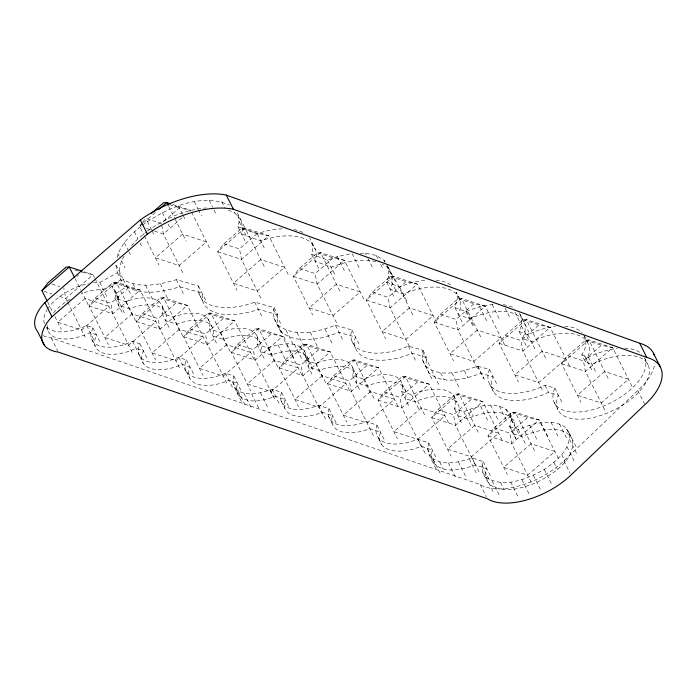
<?xml version="1.0" encoding="UTF-8"?>
<svg xmlns="http://www.w3.org/2000/svg" width="697" height="697" viewBox="0 0 697 697"><rect width="100%" height="100%" fill="white"/><g stroke="black" fill="none" stroke-linecap="round" stroke-linejoin="round"><path stroke-width="0.52" stroke-dasharray="3.48 2.61" d="M496.56 383.542L489.46 369.358L477.436 366.186C461.275 372.059 439.938 378.366 425.344 365.812L422.234 359.399L423.035 350.338L408.398 346.139L400.479 349.223A57.685 29.021 -26.6 0 1 350.992 333.114L351.941 329.969L335.423 325.238C317.605 332.033 294.814 337.705 278.173 325.316L273.912 318.233L273.546 309.416L274.165 307.691L254.675 302.106L250.04 303.84A62.12 31.243 -26.6 0 1 198.994 293.69L198.514 286.023L176.35 279.671C159.378 284.794 139.6 288.941 123.334 279.532L112.025 286.476L119.126 300.651M526.157 345.625L519.065 331.45L521.443 325.778L521.731 317.954L518.62 311.533M216.418 343.063L209.327 328.888L209.945 324.227A38.954 19.594 -26.6 0 0 181.682 314.425L172.987 317.057L162.009 313.484L162.715 311.019A38.954 19.594 -26.6 0 0 128.771 300.599L125.913 301.731L114.961 298.168L115.615 296.007L115.022 290.675L112.025 286.476M241.328 401.306L234.227 387.131L232.798 382.069L233.861 376.11L225.349 373.165L221.437 374.847A39.494 19.864 -26.6 0 1 186.282 360.088L178.702 357.16L175.792 358.493A38.954 19.594 -26.6 0 1 138.964 345.712L139.897 343.839L132.613 341.338L124.92 344.396A38.954 19.594 -26.6 0 1 90.976 333.976L92.84 327.686L86.716 325.586A38.954 19.594 -26.6 0 1 46.054 326.362M311.942 374.158L304.842 359.983L305.617 355.618L304.188 350.556C295.232 339.936 279.096 344.083 267.726 347.899L257.054 344.423L257.864 340.502A39.494 19.864 -26.6 0 0 221.472 331.755L220.025 332.373L209.327 328.888M436.026 468.75L428.925 454.575L427.566 448.633L428.786 442.978L418.13 439.328L408.398 442.412A43.275 21.773 -26.6 0 1 376.676 425.954L377.025 425.222L366.352 421.554L360.872 423.515A40.287 20.265 -26.6 0 1 328.435 410.481L329.08 408.764L318.564 405.157L314.661 406.682A39.494 19.864 -26.6 0 1 280.595 395.818L281.588 392.463L272.048 389.196C260.408 393.544 243.602 398.022 234.227 387.131M515.963 439.093L509.751 426.686L511.415 419.463L510.056 413.513C498.86 399.695 477.767 405.872 463.749 411.709L454.409 408.669L455.08 407.231A43.275 21.773 -26.6 0 0 412.955 394.075L411.578 394.729L401.577 391.47L402.204 389.789A40.287 20.265 -26.6 0 0 369.767 376.746L363.381 379.037L352.525 375.5L353.283 372.947A39.494 19.864 -26.6 0 0 319.217 362.083L315.628 363.486L304.842 359.983M116.974 257.742C120.407 244.42 131.019 234.026 141.648 225.854M124.136 256.13L121.47 260.713L119.1 270.994L120.947 279.819L103.339 289.577A38.954 19.594 -26.6 0 0 81.044 293.855M245.065 240.927L237.965 226.752L239.149 221.62L237.302 212.785L244.403 226.961M461.954 321.718L454.853 307.534L457.136 300.015A57.685 29.021 -26.6 0 0 456.256 292.13L459.802 299.213M509.751 426.686L518.228 429.448C532.796 423.576 551.414 417.634 565.589 427.427L572.568 439.772C574.833 460.647 552.965 474.03 536.882 482.376C522.314 488.24 503.696 494.19 489.521 484.389C485.112 477.863 479.527 469.752 483.309 461.693L471.93 457.79C458.661 462.642 439.075 467.617 428.925 454.575M482.542 472.043L485.975 477.306C504.158 488.867 527.333 478.9 544.27 469.421C556.25 461.118 571.645 449.103 569.022 432.689L565.589 427.427M318.634 268.328L311.533 254.152L312.491 251.347A62.12 31.243 -26.6 0 0 309.651 238.139M274.165 307.691L277.711 314.774L277.101 316.499L277.458 325.316L281.719 332.399C298.36 344.788 321.151 339.117 338.969 332.321L355.496 337.052L354.538 340.197A57.685 29.021 -26.6 0 0 404.025 356.306L411.944 353.222L426.581 357.422L425.78 366.483L428.89 372.895C443.484 385.45 464.821 379.142 480.982 373.27L492.849 376.746A53.103 26.713 -26.6 0 0 541.517 395.452L548.522 392.35L558.367 395.164A50.376 25.345 -26.6 0 0 597.782 416.353A50.376 25.345 -26.6 0 0 649.29 369.183A50.376 25.345 -26.6 0 0 591.988 364.374L585.367 361.909L581.821 354.825L584.434 349.929A53.103 26.713 -26.6 0 0 584.339 336.015M393.709 296.295L386.608 282.119L388.717 276.23L388.36 267.413L387.297 265.644M489.46 369.358L489.303 369.663A53.103 26.713 -26.6 0 0 537.971 388.368L544.976 385.267L554.821 388.081A50.376 25.345 -26.6 0 0 597.416 408.303A50.376 25.345 -26.6 0 0 644.908 358.659M585.367 361.909L587.98 357.012A53.103 26.713 -26.6 0 0 539.312 338.306L531.41 341.809L522.611 338.533L524.989 332.861L525.277 325.037L522.166 318.616C507.573 306.07 486.236 312.369 470.074 318.241L469.247 318.66L458.399 314.617L460.682 307.098A57.685 29.021 -26.6 0 0 411.195 290.989L403.258 294.082L390.154 289.203L392.263 283.313L391.906 274.496L387.645 267.413L382.4 264.172M141.979 223.101L139.539 226.246L143.852 234.854M142.589 222.308L145.638 218.379L161.373 223.502L179.382 207.863L190.638 210.311L189.096 211.653M159.491 328.705L140.132 290.048L116.303 282.294L113.141 282.477L95.123 298.116L89.033 305.983L108.392 344.64M206.713 344.083L187.354 305.417L163.525 297.663L160.362 297.846L142.354 313.493L136.255 321.352L155.614 360.018M288.122 274.4L268.763 235.743L244.935 227.98L241.772 228.172L223.754 243.811L217.664 251.669L237.024 290.335M254.1 359.513L234.741 320.847L210.912 313.092L207.75 313.275L189.741 328.914L183.642 336.782L203.001 375.439M301.862 375.056L282.494 336.39L258.674 328.635L255.503 328.818L237.494 344.466L231.395 352.325L250.754 390.991M363.782 299.03L344.423 260.373L320.594 252.61L317.431 252.802L299.422 268.441L293.324 276.308L312.683 314.966M349.589 390.59L330.23 351.933L306.401 344.17L303.23 344.362L285.221 360L279.122 367.859L298.482 406.525M436.714 322.772L417.355 284.115L393.526 276.352L390.364 276.543L372.346 292.182L366.247 300.041L385.615 338.707M397.97 406.342L378.61 367.676L354.782 359.922L351.619 360.105L333.602 375.753L327.503 383.611L346.871 422.277M504.628 344.884L485.269 306.218L461.44 298.464L458.277 298.647L440.269 314.295L434.17 322.153L453.529 360.819M448.528 422.8L429.169 384.143L405.34 376.38L402.178 376.572L384.169 392.211L378.07 400.069L397.429 438.735M502.145 440.251L482.786 401.594L458.957 393.831L455.786 394.023L437.777 409.662L431.678 417.529L451.037 456.187M569.519 366.003L550.16 327.346L526.331 319.583L523.159 319.775L505.151 335.414L499.052 343.281L518.411 381.939M558.428 458.582L539.069 419.916L515.24 412.162L512.077 412.345L494.068 427.984L487.97 435.852L507.329 474.509M632.04 386.356L612.68 347.698L588.852 339.944L585.68 340.127L567.672 355.766L561.573 363.634L580.941 402.291M131.463 245.771L137.91 238.696L146.814 231.657M43.109 335.658A48.964 24.63 -26.6 0 0 51.177 337.906L480.163 484.511A57.607 28.978 -26.6 0 0 563.873 460.874L637.807 390.477A60.386 30.372 -26.6 0 0 654.884 363.32M76.888 276.543L78.526 275.123M142.746 223.458L139.539 226.246L141.526 226.891M143.547 222.761L156.389 211.609M181.961 217.847L163.368 234L154.429 231.09M95.123 298.116L110.858 303.239L128.867 287.6L140.132 290.048L112.853 313.737L89.033 305.983L116.303 282.294L135.662 320.951M142.354 313.493L158.08 318.616L176.097 302.968L187.354 305.417L160.075 329.106L136.255 321.352L163.525 297.663L182.893 336.329M223.754 243.811L239.489 248.934L257.498 233.295L268.763 235.743L241.484 259.432L217.664 251.669L244.935 227.98L264.294 266.646M189.741 328.914L205.467 334.037L223.484 318.398L234.741 320.847L207.471 344.536L183.642 336.782L210.912 313.092L230.28 351.75M299.422 268.441L315.157 273.564L333.166 257.925L344.423 260.373L317.152 284.062L293.324 276.308L320.594 252.61L339.962 291.276M237.494 344.466L253.229 349.589L271.238 333.941L282.494 336.39L255.224 360.079L231.395 352.325L258.674 328.635L278.033 367.302M285.221 360L300.956 365.123L318.965 349.485L330.23 351.933L302.951 375.622L279.122 367.859L306.401 344.17L325.76 382.836M372.346 292.182L388.081 297.305L406.09 281.666L417.355 284.115L390.076 307.804L366.247 300.041L393.526 276.352L412.885 315.018M333.602 375.753L349.336 380.876L367.345 365.228L378.61 367.676L351.332 391.365L327.503 383.611L354.782 359.922L374.141 398.588M440.269 314.295L455.995 319.418L474.012 303.77L485.269 306.218L457.999 329.908L434.17 322.153L461.44 298.464L480.808 337.13M384.169 392.211L399.895 397.334L417.912 381.686L429.169 384.143L401.89 407.832L378.07 400.069L405.34 376.38L424.708 415.046M505.151 335.414L520.886 340.537L538.894 324.898L550.16 327.346L522.881 351.035L499.052 343.281L526.331 319.583L545.69 358.249M437.777 409.662L453.512 414.785L471.521 399.146L482.786 401.594L455.507 425.283L431.678 417.529L458.957 393.831L478.316 432.497M567.672 355.766L583.406 360.889L601.415 345.25L612.68 347.698L585.402 371.388L561.573 363.634L588.852 339.944L608.211 378.602M494.068 427.984L509.803 433.107L527.812 417.468L539.069 419.916L511.798 443.606L487.97 435.852L515.24 412.162L534.608 450.82M142.458 225.209C165.79 208.264 201.05 192.224 229.444 205.136M147.625 231.012C164.727 218.597 185.088 209.588 206.321 207.915M93.581 282.703A38.954 19.594 -26.6 0 1 99.793 282.494L117.401 272.736L115.554 263.91L122.655 278.086M454.853 307.534L465.692 311.576L479.588 306.732L492.134 304.484L495.175 304.511M519.065 331.45L527.856 334.726L535.766 331.223A53.103 26.713 -26.6 0 1 555.579 326.449M569.135 434.51C554.96 424.717 536.341 430.659 521.774 436.531L513.306 433.769L514.961 426.547L513.602 420.596C502.406 406.769 481.313 412.955 467.295 418.792L457.955 415.752L458.626 414.314A43.275 21.773 -26.6 0 0 416.501 401.158L415.124 401.812L405.123 398.553L405.75 396.872A40.287 20.265 -26.6 0 0 373.313 383.829L366.927 386.121L356.071 382.583L356.829 380.031A39.494 19.864 -26.6 0 0 322.763 369.166L319.174 370.569L308.388 367.058L309.163 362.701L307.734 357.639C298.778 347.019 282.642 351.166 271.272 354.982L260.6 351.506L261.41 347.585A39.494 19.864 -26.6 0 0 225.018 338.838L223.571 339.456L212.873 335.971L213.491 331.31A38.954 19.594 -26.6 0 0 185.228 321.509L176.533 324.14L165.564 320.568L166.261 318.102A38.954 19.594 -26.6 0 0 132.317 307.682L129.459 308.815L118.507 305.251L119.161 303.082L118.568 297.758L115.022 290.675M47.483 325.438A38.954 19.594 -26.6 0 0 90.261 332.669L96.386 334.769L94.522 341.06A38.954 19.594 -26.6 0 0 128.466 351.48L136.159 348.422L143.443 350.922L142.51 352.795A38.954 19.594 -26.6 0 0 179.338 365.577L182.248 364.243L189.828 367.171A39.494 19.864 -26.6 0 0 224.983 381.93L228.895 380.248L237.407 383.193L236.353 389.153L237.773 394.214C247.147 405.105 263.954 400.618 275.594 396.279L285.134 399.547L284.141 402.901A39.494 19.864 -26.6 0 0 318.207 413.765L322.11 412.241L332.626 415.848L331.981 417.555A40.287 20.265 -26.6 0 0 364.418 430.598L369.898 428.638L380.571 432.306L380.231 433.037A43.275 21.773 -26.6 0 0 411.953 449.495L421.676 446.411L432.332 450.062L431.112 455.716L432.471 461.658C442.621 474.701 462.207 469.726 475.476 464.873L486.854 468.776L485.609 472.522L486.088 479.127M386.608 282.119L399.703 286.998L407.649 283.906A57.685 29.021 -26.6 0 1 426.634 280.133M237.965 226.752L257.219 233.922L260.905 232.554A62.12 31.243 -26.6 0 1 282.816 228.799M311.533 254.152L327.599 260.138L337.331 256.574L352.02 253.516L359.121 267.692M360.183 253.281L365.289 253.142L376.232 255.459L384.099 260.329L385.162 262.107M118.568 297.758L115.571 293.559L126.88 286.615C143.146 296.025 162.924 291.877 179.896 286.755L202.06 293.106L202.539 300.773A62.12 31.243 -26.6 0 0 253.595 310.923L258.221 309.189L277.711 314.774M375.796 261.697C360.907 257.951 345.154 261.793 331.145 267.221L315.079 261.236L316.037 258.43A62.12 31.243 -26.6 0 0 264.451 239.629L260.765 241.005L241.51 233.835L242.695 228.703L240.848 219.869L234.915 213.073L233.582 210.424M81.802 272.274L93.067 274.723L94.504 277.598M503.304 304.563L512.339 306.968L514.691 308.684M172.769 204.491L190.638 210.311M169.545 204.657L179.382 207.863M241.772 228.172L257.498 233.295M317.431 252.802L333.166 257.925M390.364 276.543L406.09 281.666M458.277 298.647L474.012 303.77M523.159 319.775L538.894 324.898M585.68 340.127L601.415 345.25M146.492 228.503L153.436 230.768M84.128 271.813L93.067 274.723L65.788 298.412L56.858 295.502M74.919 270.035L78.857 271.316M113.141 282.477L128.867 287.6M160.362 297.846L176.097 302.968M207.75 313.275L223.484 318.398M255.503 328.818L271.238 333.941M303.23 344.362L318.965 349.485M351.619 360.105L367.345 365.228M402.178 376.572L417.912 381.686M455.786 394.023L471.521 399.146M512.077 412.345L527.812 417.468M51.996 284.08L59.864 286.641M43.946 291.302L51.892 293.89M581.821 354.825L588.442 357.291A50.376 25.345 -26.6 0 1 617.673 348.456M228.189 210.076L234.915 213.073M644.533 357.796L648.079 364.88M637.807 390.477L644.437 403.711M583.859 335.144L587.405 342.227M588.442 357.291L595.543 371.466M584.696 355.897L591.797 370.072M604.761 410.045L585.402 371.388L583.406 360.889M519.509 313.31L528.823 332.129M554.821 388.081L561.921 402.256M527.856 334.726L534.956 348.909M514.996 312.282L519.439 321.151M521.443 325.778L528.544 339.953M554.246 402.509L557.792 409.592M569.022 432.689L576.123 446.873M544.976 385.267L548.522 392.35M505.072 308.109L510.404 318.747M569.501 439.293L576.602 453.468M542.24 389.693L522.881 351.035L520.886 340.537M559.447 423.863L566.548 438.038M567.001 446.794L574.101 460.97M492.134 304.484L499.235 318.66M551.013 422.243L558.114 436.418M561.695 454.662L565.241 461.745M563.873 460.874L570.024 473.158M540.863 422.678L547.955 436.853M479.588 306.732L486.689 320.908M553.941 462.381L557.487 469.464M529.676 425.135L536.777 439.31M466.528 311.158L473.629 325.333M465.692 311.576L472.793 325.752M544.27 469.421L551.362 483.596M518.228 429.448L525.329 443.623M510.056 413.513L513.602 420.596M511.415 419.463L518.516 433.639M505.935 408.965L513.036 423.14M489.869 384.456L493.415 391.54M509.916 426.398L516.128 438.805M499.331 406.124L506.431 420.3M533.336 475.293L540.436 489.468M477.785 366.012L484.432 379.307M477.436 366.186L483.648 378.593M477.358 368.574L457.999 329.908L455.995 319.418M531.158 482.272L511.798 443.606L509.803 433.107M490.688 405.192L497.789 419.367M521.887 479.606L528.979 493.781M464.376 370.612L467.922 377.696M480.608 406.22L487.708 420.396M510.701 482.063L517.801 496.238M451.83 372.86L458.931 387.035M469.769 409.148L473.315 416.231M500.551 482.49L504.097 489.573M463.749 411.709L470.85 425.884M399.703 286.998L406.804 301.174M453.564 395.574L457.119 402.657M388.36 267.413L395.46 281.597M440.661 372.782L444.207 379.865M384.099 260.329L384.988 262.107M386.765 265.644L391.2 274.505M483.309 461.693L490.409 475.868M492.108 480.869L499.209 495.044M388.717 276.23L395.818 290.405M454.409 408.669L461.51 422.844M482.063 465.439L489.163 479.614M376.232 255.459L379.334 261.663M380.667 264.32L383.333 269.634M423.035 350.338L426.581 357.422M485.975 477.306L493.067 491.481M422.521 351.567L429.622 365.751M431.626 370.377L438.727 384.552M471.93 457.79L479.031 471.965M474.866 463.941L455.507 425.283L453.512 414.785M422.234 359.399L432.436 379.987M469.22 458.94L476.321 473.124M365.289 253.142L366.178 254.91M367.946 258.448L372.39 267.317M480.163 484.511L486.314 496.804M409.435 346.461L390.076 307.804L388.081 297.305M408.398 346.139L415.499 360.314M458.373 461.867L465.474 476.042M448.293 462.904L455.394 477.079M411.578 394.729L418.679 408.904M402.099 384.091L405.645 391.174M337.331 256.574L344.423 270.75M439.65 461.963L443.205 469.046M428.786 442.978L435.886 457.162M401.577 391.47L408.669 405.645M433.046 459.123L440.147 473.298M427.566 448.633L434.667 462.808M418.13 439.328L425.231 453.503M421.258 446.489L401.89 407.832L399.895 397.334M327.599 260.138L334.691 274.313M311.951 242.695L315.506 249.779M351.941 329.969L359.042 344.144M351.872 340.999L355.418 348.082M336.512 322.72L317.152 284.062L315.157 273.564M363.381 379.037L370.482 393.213M335.423 325.238L342.523 339.413M352.63 367.563L356.176 374.646M352.525 375.5L359.617 389.675M377.025 425.222L384.125 439.398M324.941 329.071L332.042 343.246M378.192 437.611L381.738 444.695M373.453 435.73L351.332 391.365L349.336 380.876M310.252 332.129L317.353 346.304M257.219 233.922L264.32 248.097M315.628 363.486L322.72 377.669M296.983 332.513L304.075 346.688M304.188 350.556L311.289 364.731M239.149 221.62L246.25 235.795M305.617 355.618L312.718 369.793M300.381 346.749L307.482 360.924M329.08 408.764L336.181 422.94M294.448 344.44L301.548 358.615M221.751 201.712L224.861 207.906M286.04 330.186L293.141 344.362M328.54 416.179L332.086 423.262M273.546 309.416L280.647 323.591M318.564 405.157L325.656 419.333M278.173 325.316L285.265 339.491M322.31 414.279L302.951 375.622L300.956 365.123M273.912 318.233L281.013 332.408M286.798 343.795L293.89 357.97M260.844 298.089L241.484 259.432L239.489 248.934M209.117 200.222L212.663 207.305M213.996 209.963L216.218 214.397M277.946 344.858L285.038 359.033M254.675 302.106L261.776 316.281M268.493 347.559L272.039 354.642M267.726 347.899L274.827 362.074M194.306 201.633L197.861 208.717M198.305 209.605L201.407 215.809M256.627 335.362L260.173 342.445M191.597 212.219L209.997 248.968M281.588 392.463L288.689 406.647M257.054 344.423L264.154 358.598M281.248 401.202L284.794 408.285M272.048 389.196L279.148 403.371M178.354 205.85L182.788 214.711M183.233 215.591L185.446 220.025M274.583 398.745L255.224 360.079L253.229 349.589M269.922 390.137L273.468 397.22M168.726 206.382L174.477 217.856M174.956 218.814L186.177 241.214M260.478 392.829L267.57 407.004M162.323 212.585L165.869 219.668M168.09 224.094L169.423 226.76M198.514 286.023L205.615 300.198M251.626 393.892L258.718 408.067M220.025 332.373L227.126 346.548M198.994 293.69L202.539 300.773M208.272 319.357L211.818 326.44M243.967 393.247L251.068 407.431M182.727 272.658L163.368 234L161.565 224.556M233.861 376.11L240.953 390.285M238.034 390.947L245.135 405.123M232.798 382.069L239.899 396.245M225.349 373.165L232.45 387.34M147.32 221.367L151.754 230.228M152.199 231.108L154.42 235.542M176.35 279.671L183.45 293.846M226.83 383.202L207.471 344.536L205.467 334.037M144.331 235.813L158.899 264.904M134.364 231.613L137.91 238.696M140.132 243.131L141.456 245.788M160.388 283.888L167.489 298.063M172.987 317.057L180.087 331.232M161.992 305.748L165.537 312.831M186.439 359.809L193.539 373.993M162.009 313.484L169.11 327.66M124.336 242.617L127.882 249.7M128.771 251.478L131.437 256.792M145.586 285.3L152.687 299.475M186.273 371.24L189.819 378.323M178.702 357.16L185.803 371.335M179.443 367.772L160.075 329.106L158.08 318.616M117.915 253.63L119.248 256.287M121.47 260.713L125.016 267.814M132.944 283.81L136.499 290.893M123.334 279.532L130.435 293.707M117.401 272.736L124.502 286.92M125.913 301.731L133.005 315.907M139.897 343.839L146.997 358.014M117.384 298.952L124.475 313.127M114.961 298.168L122.062 312.343M132.613 341.338L139.714 355.514M139.853 356.385L143.399 363.468M99.793 282.494L106.885 296.669M132.212 352.403L112.853 313.737L110.858 303.239M94.984 278.547L112.426 313.389M74.988 278.452L80.739 289.926M81.218 290.884L88.597 305.635M92.84 327.686L99.932 341.87M86.716 325.586L93.816 339.761M91.699 339.256L95.245 346.339M67.226 301.287L65.788 298.412L63.793 287.922M67.705 302.245L85.147 337.078M47.71 302.141L52.981 312.665M54.897 316.49L61.327 329.324M46.307 327.224L48.076 330.761M51.177 337.906L57.799 351.14M44.53 323.678A38.954 19.594 -26.6 0 1 47.082 309.869M47.588 309.059A38.954 19.594 -26.6 0 1 88.388 283.513M293.986 229.566A62.12 31.243 -26.6 0 1 298.76 230.777M299.632 231.082A62.12 31.243 -26.6 0 1 303.561 232.868M435.965 280.159A57.685 29.021 -26.6 0 1 451.813 285.901M564.744 326.179A53.103 26.713 -26.6 0 1 582.03 332.73M624.704 348.204A50.376 25.345 -26.6 0 1 641.702 353.928M53.495 312.909A38.954 19.594 -26.6 0 1 70.066 299.17M85.043 298.534L57.773 322.232L81.601 329.986L108.871 306.297L85.043 298.534M182.623 234.122L155.344 257.812L179.173 265.566L206.451 241.876L182.623 234.122M132.116 313.859L104.838 337.548L128.666 345.303L155.936 321.613L132.116 313.859M179.338 329.237L152.059 352.926L175.888 360.68L203.167 336.991L179.338 329.237M260.748 259.554L233.469 283.243L257.298 290.998L284.568 267.308L260.748 259.554M226.725 344.658L199.447 368.347L223.275 376.101L250.554 352.412L226.725 344.658M336.407 284.184L309.128 307.874L332.957 315.628L360.236 291.938L336.407 284.184M274.479 360.201L247.208 383.899L271.028 391.653L298.307 367.964L274.479 360.201M322.206 375.744L294.936 399.433L318.756 407.187L346.034 383.498L322.206 375.744M409.339 307.926L382.061 331.615L405.889 339.369L433.159 315.68L409.339 307.926M370.595 391.496L343.316 415.185L367.145 422.94L394.415 399.25L370.595 391.496M477.253 330.038L449.974 353.727L473.803 361.482L501.082 337.792L477.253 330.038M421.154 407.954L393.875 431.643L417.703 439.398L444.982 415.708L421.154 407.954M542.135 351.157L514.865 374.847L538.685 382.601L565.964 358.911L542.135 351.157M474.762 425.405L447.491 449.095L471.311 456.849L498.59 433.159L474.762 425.405M604.656 371.51L577.386 395.199L601.215 402.953L628.485 379.264L604.656 371.51M531.053 443.728L503.774 467.417L527.603 475.171L554.882 451.482L531.053 443.728"/><path stroke-width="1.05" d="M47.23 301.182L41.959 290.658L48.058 282.799L66.067 267.151L69.238 266.968L82.141 271.168M41.959 290.658L69.238 266.968L74.509 277.493M151.371 213.404L163.647 202.74L166.818 202.548L170.782 203.846M158.794 209.518L166.818 202.548L168.247 205.423M44.643 345.651L37.542 331.476A48.964 24.63 -26.6 0 1 44.843 302.542L140.315 219.93A77.036 38.753 -26.6 0 1 226.316 195.099L639.689 343.246A60.386 30.372 -26.6 0 1 654.239 355.191M51.944 316.726L147.415 234.105A77.036 38.753 -26.6 0 1 233.417 209.274L646.79 357.422A60.386 30.372 -26.6 0 1 644.908 404.652L570.974 475.049A57.607 28.978 -26.6 0 1 487.264 498.695L58.278 352.081A48.964 24.63 -26.6 0 1 51.944 316.726L44.843 302.542M653.498 353.353L660.599 367.528M639.689 343.246L646.79 357.422M226.316 195.099L233.417 209.274M140.315 219.93L147.415 234.105"/></g></svg>
